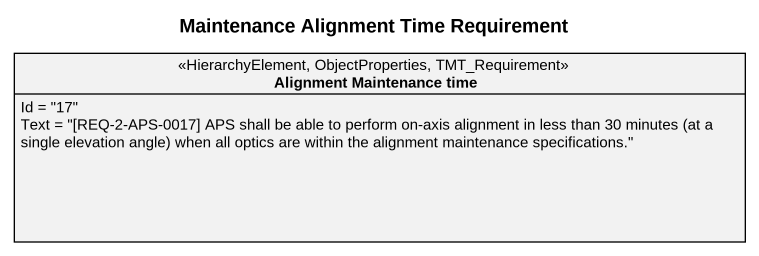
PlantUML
@startuml
title Maintenance Alignment Time Requirement
hide circle
hide empty members
class "Alignment Maintenance time" as Alignment_Maintenance_time <<HierarchyElement, ObjectProperties, TMT_Requirement>> {
  Id = "17"
  {field} Text = "[REQ-2-APS-0017] APS shall be able to perform on-axis alignment in less than 30 minutes (at a single elevation angle) when all optics are within the alignment maintenance specifications."
}
@enduml
